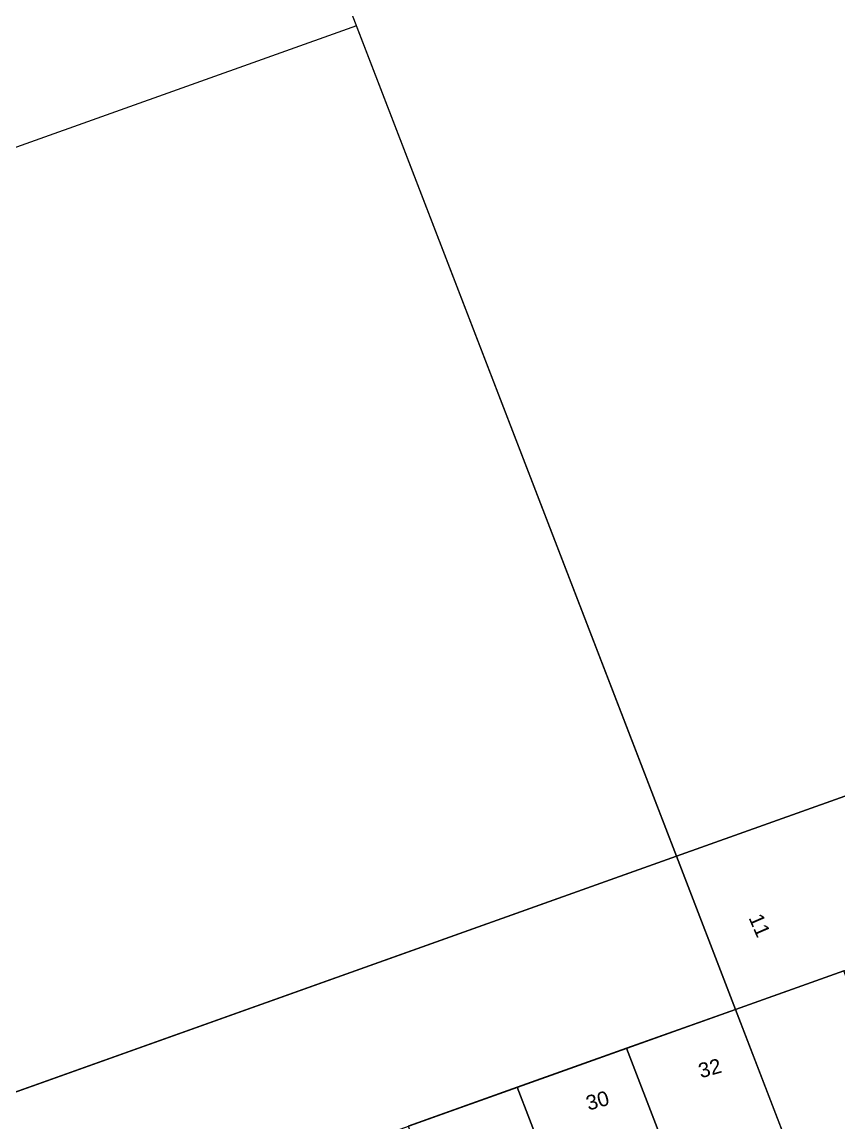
# Model space of a CAD drawing. Header units: metres. Extents: x 308616 to 310825, y 6264327 to 6267194.
# Drawn here: x 309616 to 309715.7, y 6266858.1 to 6266992.4 of the extents above; entities that cross this region are included whole.
import ezdxf

# ---------------------------------------------------------------- set-up
doc = ezdxf.new("R2010")
doc.units = ezdxf.units.M
doc.layers.add('Cadastre Land Parcels_SP_EXT', color=7, linetype='Continuous', lineweight=5)
doc.styles.get("Standard").update_dxf_attribs({"font": 'arial.ttf'})

msp = doc.modelspace()

# ---------------------------------------------------------------- linework, layer by layer
at = {"layer": 'Cadastre Land Parcels_SP_EXT', "linetype": 'Continuous'}
for points in [[(309788.67, 6266923.72), (309734.28, 6267064.92), (309684.53, 6267194.09), (309591.68, 6267160.93), (309629.46, 6267062.88), (309695.83, 6266890.62), (309788.67, 6266923.72)], [(309695.83, 6266890.62), (309656.8, 6266991.9), (309575.01, 6266962.73), (309572.68, 6266957.65), (309602.38, 6266880.55), (309610.26, 6266860.09), (309695.83, 6266890.62)], [(309795.86, 6266905.05), (309788.67, 6266923.72), (309695.83, 6266890.62), (309703.02, 6266871.95), (309795.86, 6266905.05)], [(309703.02, 6266871.95), (309695.83, 6266890.62), (309602.97, 6266857.49), (309610.16, 6266838.81), (309703.02, 6266871.95)], [(309715.06, 6266840.7), (309703.02, 6266871.95), (309689.73, 6266867.2), (309701.77, 6266835.96), (309715.06, 6266840.7)], [(309701.77, 6266835.96), (309689.73, 6266867.2), (309676.43, 6266862.46), (309688.46, 6266831.22), (309701.77, 6266835.96)], [(309688.46, 6266831.22), (309676.43, 6266862.46), (309663.12, 6266857.71), (309675.16, 6266826.47), (309688.46, 6266831.22)]]:
    msp.add_lwpolyline(points, close=True, dxfattribs=at)
msp.add_lwpolyline([(309727.72, 6266846.9), (309716.25, 6266876.66), (309703.02, 6266871.95), (309717.36, 6266834.73)], dxfattribs=at)

# ---------------------------------------------------------------- texts
at = {"layer": 'Cadastre Land Parcels_SP_EXT'}
for s, rotation, p in [('11', 293.4544, (309704.6, 6266883.13)), ('32', 15.5928, (309698.8, 6266863.53)), ('30', 15.6163, (309685.1, 6266859.59))]:
    msp.add_text(s, height=1.8, rotation=rotation, dxfattribs=at).set_placement(p)

doc.saveas('drawing.dxf')
